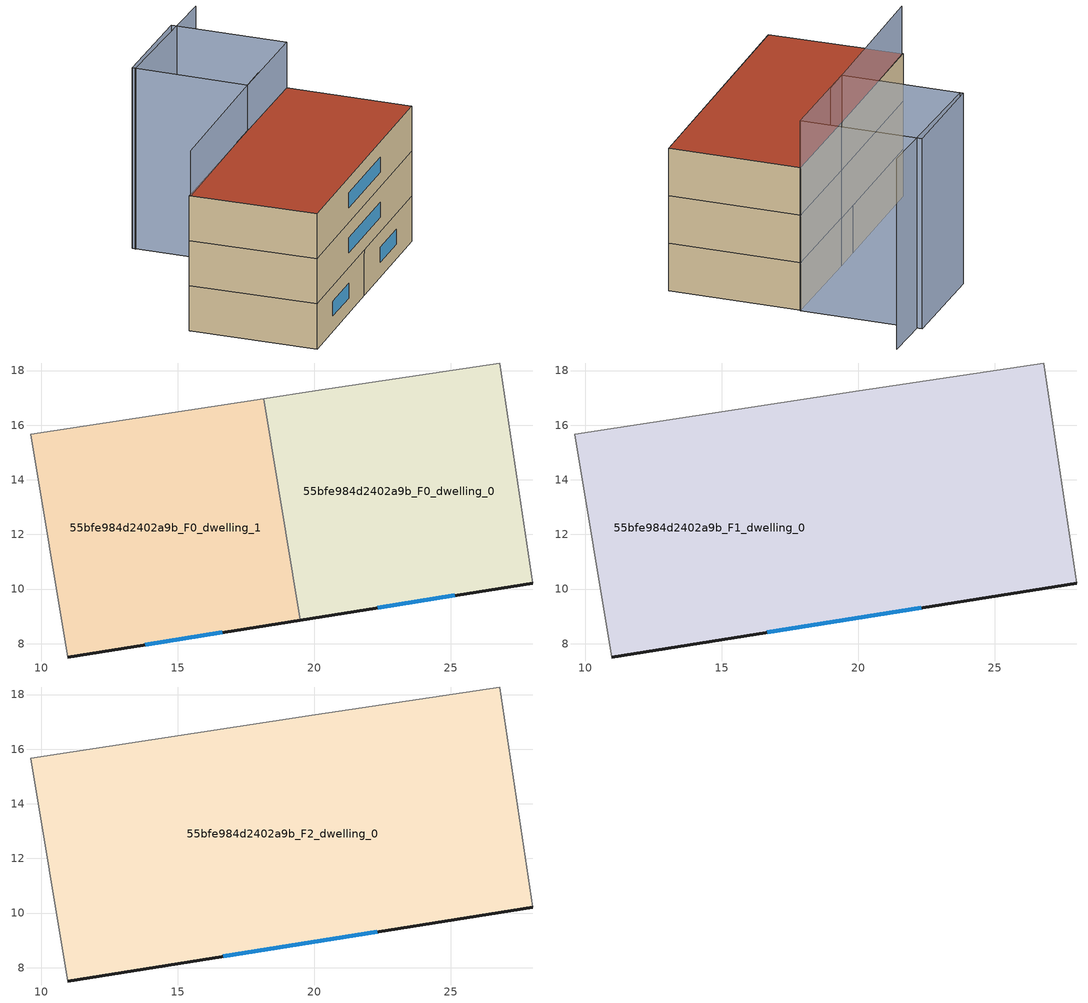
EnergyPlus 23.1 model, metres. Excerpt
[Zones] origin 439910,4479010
55bfe984d2402a9b_F0_dwelling_0
 floor ground (EU_floor_Construction): 26.79,18.28 27.99,10.22 19.48,8.86 18.15,16.96 20.02,17.25 z0
 wall outside (EU_wall_Construction): 19.48,8.86 27.99,10.22 z0:3
 wall adiabatic (EU_wall_Construction): 27.99,10.22 26.79,18.28 20.02,17.25 18.15,16.96 z0:3
 wall to 55bfe984d2402a9b_F0_dwelling_1 (EU_wall_Construction): 18.15,16.96 19.48,8.86 z0:3
 window (EU_Window_Construction): 22.32,9.32 25.14,9.76 z1:2
55bfe984d2402a9b_F0_dwelling_1
 floor ground (EU_floor_Construction): 18.15,16.96 19.48,8.86 10.97,7.51 9.62,15.66 z0
 wall outside (EU_wall_Construction): 10.97,7.51 19.48,8.86 z0:3
 wall adiabatic (EU_wall_Construction): 18.15,16.96 9.62,15.66 10.97,7.51 z0:3
 window (EU_Window_Construction): 13.81,7.96 16.63,8.41 z1:2
55bfe984d2402a9b_F1_dwelling_0
 floor to 55bfe984d2402a9b_F0_dwelling_0 (EU_floor_Construction): 26.79,18.28 27.99,10.22 19.48,8.86 18.15,16.96 20.02,17.25 z3
 floor to 55bfe984d2402a9b_F0_dwelling_1 (EU_floor_Construction): 18.15,16.96 19.48,8.86 10.96,7.51 9.62,15.66 z3
 wall outside (EU_wall_Construction): 10.97,7.51 27.99,10.22 z3:6
 wall adiabatic (EU_wall_Construction): 27.99,10.22 26.79,18.28 20.02,17.25 9.62,15.66 10.97,7.51 z3:6
 window (EU_Window_Construction): 16.66,8.42 22.3,9.31 z4:5
55bfe984d2402a9b_F2_dwelling_0
 floor to 55bfe984d2402a9b_F1_dwelling_0 (EU_floor_Construction): 26.79,18.28 27.99,10.22 10.96,7.51 9.62,15.66 20.02,17.25 z6
 wall outside (EU_wall_Construction): 10.97,7.51 27.99,10.22 z6:9
 wall adiabatic (EU_wall_Construction): 27.99,10.22 26.79,18.28 20.02,17.25 9.62,15.66 10.97,7.51 z6:9
 window (EU_Window_Construction): 16.66,8.42 22.3,9.31 z7:8
 roof outside (EU_roof_Construction): 27.99,10.22 26.79,18.28 20.02,17.25 9.62,15.66 10.97,7.51 z9
shading: 21.96,17.59 9.64,15.57 / 29,25.76 18.93,24.45 / 20.02,17.25 18.93,24.68 / 18.93,24.68 25.76,25.68 / 25.76,25.68 26.85,18.26 / 26.85,18.26 20.02,17.25 z0:12
[Building]
EU S2 Campaign: North Axis=0; Terrain=City; Solar Distribution=FullExterior
[Site:Location]
Madrid: Latitude=40.5; Longitude=-3.5; Time Zone=1; Elevation=609
[SizingPeriod:WeatherFileDays]
AnnualSizingPeriod: Begin Month=1; Begin Day of Month=1; End Month=12; End Day of Month=31; Day of Week for Start Day=Monday; Use Weather File Daylight Saving Period=No; Use Weather File Rain and Snow Indicators=No
[MATERIAL]
EU_InternalMass_Material: Roughness=MediumRough; Thickness=0.1; Conductivity=1; Density=1800; Specific Heat=900; Thermal Absorptance=0.9; Solar Absorptance=0.7; Visible Absorptance=0.7
[MATERIAL:NOMASS] Roughness=MediumRough; Thermal Absorptance=0.9; Solar Absorptance=0.7; Visible Absorptance=0.7
Name | Thermal Resistance
EU_wall_NoMass | 0.459673
EU_roof_NoMass | 0.495815
EU_floor_NoMass | 0.788942
[WINDOWMATERIAL:SIMPLEGLAZINGSYSTEM]
EU_Window_SimpleGlazing: UFactor=4.26103; Solar Heat Gain Coefficient=0.85; Visible Transmittance=0.85
[CONSTRUCTION]
EU_wall_Construction: EU_wall_NoMass
EU_roof_Construction: EU_roof_NoMass
EU_floor_Construction: EU_floor_NoMass
EU_InternalMass_Construction: EU_InternalMass_Material
EU_Window_Construction: EU_Window_SimpleGlazing
[ZONE] Type=1; Multiplier=1; Ceiling Height=autocalculate; Floor Area=autocalculate; Part of Total Floor Area=Yes
Name | Volume
55bfe984d2402a9b_F0_dwelling_0 | 212.938
55bfe984d2402a9b_F1_dwelling_0 | 425.869
55bfe984d2402a9b_F2_dwelling_0 | 425.871
55bfe984d2402a9b_F0_dwelling_1 | 212.944
[INTERNALMASS] Construction=EU_InternalMass_Construction
Name | Zone or ZoneList | Surface Area
55bfe984d2402a9b_F0_dwelling_0_EU_InternalMass | 55bfe984d2402a9b_F0_dwelling_0 | 70.9791
55bfe984d2402a9b_F0_dwelling_1_EU_InternalMass | 55bfe984d2402a9b_F0_dwelling_1 | 70.9814
55bfe984d2402a9b_F1_dwelling_0_EU_InternalMass | 55bfe984d2402a9b_F1_dwelling_0 | 141.957
55bfe984d2402a9b_F2_dwelling_0_EU_InternalMass | 55bfe984d2402a9b_F2_dwelling_0 | 141.957
[OTHEREQUIPMENT] Fuel Type=Electricity; Design Level Calculation Method=Watts/Area; Power per Zone Floor Area=1; Fraction Latent=0; Fraction Radiant=0; Fraction Lost=0; Carbon Dioxide Generation Rate=0; EndUse Subcategory=EU_Step8_InternalGains
Name | Zone or ZoneList or Space or SpaceList | Schedule
EU_Step8_InternalGain_55bfe984d2402a9b_F0_dwelling_0_f000 | 55bfe984d2402a9b_F0_dwelling_0 | EU_Step8_GainSchedule_55bfe984d2402a9b_F0_dwelling_0_f000
EU_Step8_InternalGain_55bfe984d2402a9b_F0_dwelling_1_f000 | 55bfe984d2402a9b_F0_dwelling_1 | EU_Step8_GainSchedule_55bfe984d2402a9b_F0_dwelling_1_f000
EU_Step8_InternalGain_55bfe984d2402a9b_F1_dwelling_0_f000 | 55bfe984d2402a9b_F1_dwelling_0 | EU_Step8_GainSchedule_55bfe984d2402a9b_F1_dwelling_0_f000
EU_Step8_InternalGain_55bfe984d2402a9b_F2_dwelling_0_f000 | 55bfe984d2402a9b_F2_dwelling_0 | EU_Step8_GainSchedule_55bfe984d2402a9b_F2_dwelling_0_f000
[ZONEVENTILATION:DESIGNFLOWRATE] Schedule=EU_AlwaysOn; Design Flow Rate Calculation Method=AirChanges/Hour; Air Changes per Hour=0.719161; Ventilation Type=Natural; Fan Pressure Rise=0; Fan Total Efficiency=1; Constant Term Coefficient=1; Temperature Term Coefficient=0; Velocity Term Coefficient=0; Velocity Squared Term Coefficient=0; Minimum Indoor Temperature=-100; Maximum Indoor Temperature=100; Delta Temperature=-100; Minimum Outdoor Temperature=-100; Maximum Outdoor Temperature=100; Maximum Wind Speed=40
Name | Zone or ZoneList or Space or SpaceList
EU_ConstantAir_55bfe984d2402a9b_F0_dwelling_0 | 55bfe984d2402a9b_F0_dwelling_0
EU_ConstantAir_55bfe984d2402a9b_F0_dwelling_1 | 55bfe984d2402a9b_F0_dwelling_1
EU_ConstantAir_55bfe984d2402a9b_F1_dwelling_0 | 55bfe984d2402a9b_F1_dwelling_0
EU_ConstantAir_55bfe984d2402a9b_F2_dwelling_0 | 55bfe984d2402a9b_F2_dwelling_0
[HVACTEMPLATE:THERMOSTAT] Constant Heating Setpoint=20; Constant Cooling Setpoint=50
EU_HeatOnly_55bfe984d2402a9b_F0_dwelling_0; EU_HeatOnly_55bfe984d2402a9b_F0_dwelling_1; EU_HeatOnly_55bfe984d2402a9b_F1_dwelling_0; EU_HeatOnly_55bfe984d2402a9b_F2_dwelling_0
[HVACTEMPLATE:ZONE:IDEALLOADSAIRSYSTEM] System Availability Schedule=EU_AlwaysOn; Maximum Heating Supply Air Temperature=50; Minimum Cooling Supply Air Temperature=13; Maximum Heating Supply Air Humidity Ratio=0.0156; Minimum Cooling Supply Air Humidity Ratio=0.0077; Heating Limit=NoLimit; Cooling Limit=NoLimit; Heating Availability Schedule=EU_AlwaysOn; Cooling Availability Schedule=EU_CoolingOff; Dehumidification Control Type=ConstantSensibleHeatRatio; Cooling Sensible Heat Ratio=0.7; Dehumidification Setpoint=60; Humidification Control Type=None; Humidification Setpoint=30; Outdoor Air Method=None; Outdoor Air Flow Rate per Person=0.00944; Outdoor Air Flow Rate per Zone Floor Area=0; Outdoor Air Flow Rate per Zone=0; Demand Controlled Ventilation Type=None; Outdoor Air Economizer Type=NoEconomizer; Heat Recovery Type=None; Sensible Heat Recovery Effectiveness=0.7; Latent Heat Recovery Effectiveness=0.65
Name | Template Thermostat
55bfe984d2402a9b_F0_dwelling_0 | EU_HeatOnly_55bfe984d2402a9b_F0_dwelling_0
55bfe984d2402a9b_F0_dwelling_1 | EU_HeatOnly_55bfe984d2402a9b_F0_dwelling_1
55bfe984d2402a9b_F1_dwelling_0 | EU_HeatOnly_55bfe984d2402a9b_F1_dwelling_0
55bfe984d2402a9b_F2_dwelling_0 | EU_HeatOnly_55bfe984d2402a9b_F2_dwelling_0
[SIZING:ZONE] Zone Cooling Design Supply Air Temperature Input Method=SupplyAirTemperature; Zone Cooling Design Supply Air Temperature=13; Zone Heating Design Supply Air Temperature Input Method=SupplyAirTemperature; Zone Heating Design Supply Air Temperature=50; Zone Cooling Design Supply Air Humidity Ratio=0.008; Zone Heating Design Supply Air Humidity Ratio=0.008; Cooling Design Air Flow Method=DesignDay; Cooling Design Air Flow Rate=0; Cooling Minimum Air Flow per Zone Floor Area=0.000762; Cooling Minimum Air Flow=0; Cooling Minimum Air Flow Fraction=0.2; Heating Design Air Flow Method=DesignDay; Heating Design Air Flow Rate=0; Heating Maximum Air Flow per Zone Floor Area=0.002032; Heating Maximum Air Flow=0.141576; Heating Maximum Air Flow Fraction=0.3; Account for Dedicated Outdoor Air System=No; Dedicated Outdoor Air System Control Strategy=NeutralSupplyAir; Dedicated Outdoor Air Low Setpoint Temperature for Design=autosize; Dedicated Outdoor Air High Setpoint Temperature for Design=autosize; Zone Load Sizing Method=Sensible Load Only No Latent Load; Zone Latent Cooling Design Supply Air Humidity Ratio Input Method=HumidityRatioDifference; Zone Cooling Design Supply Air Humidity Ratio Difference=0.005; Zone Latent Heating Design Supply Air Humidity Ratio Input Method=HumidityRatioDifference; Zone Humidification Design Supply Air Humidity Ratio Difference=0.005
55bfe984d2402a9b_F0_dwelling_0; 55bfe984d2402a9b_F0_dwelling_1; 55bfe984d2402a9b_F1_dwelling_0; 55bfe984d2402a9b_F2_dwelling_0
[SCHEDULE:CONSTANT]
Name | Hourly Value
EU_AlwaysOn | 1
EU_CoolingOff | 0
[SCHEDULE:FILE] Column Number=1; Rows to Skip at Top=0; Number of Hours of Data=8760; Column Separator=Comma; Interpolate to Timestep=No; Minutes per Item=60; Adjust Schedule for Daylight Savings=Yes
Name | File
EU_Step8_GainSchedule_55bfe984d2402a9b_F0_dwelling_0_f000 | ../../schedules/55bfe984d2402a9b/55bfe984d2402a9b_F0_dwelling_0_f000_gain.csv
EU_Step8_GainSchedule_55bfe984d2402a9b_F0_dwelling_1_f000 | ../../schedules/55bfe984d2402a9b/55bfe984d2402a9b_F0_dwelling_1_f000_gain.csv
EU_Step8_GainSchedule_55bfe984d2402a9b_F1_dwelling_0_f000 | ../../schedules/55bfe984d2402a9b/55bfe984d2402a9b_F1_dwelling_0_f000_gain.csv
EU_Step8_GainSchedule_55bfe984d2402a9b_F2_dwelling_0_f000 | ../../schedules/55bfe984d2402a9b/55bfe984d2402a9b_F2_dwelling_0_f000_gain.csv
